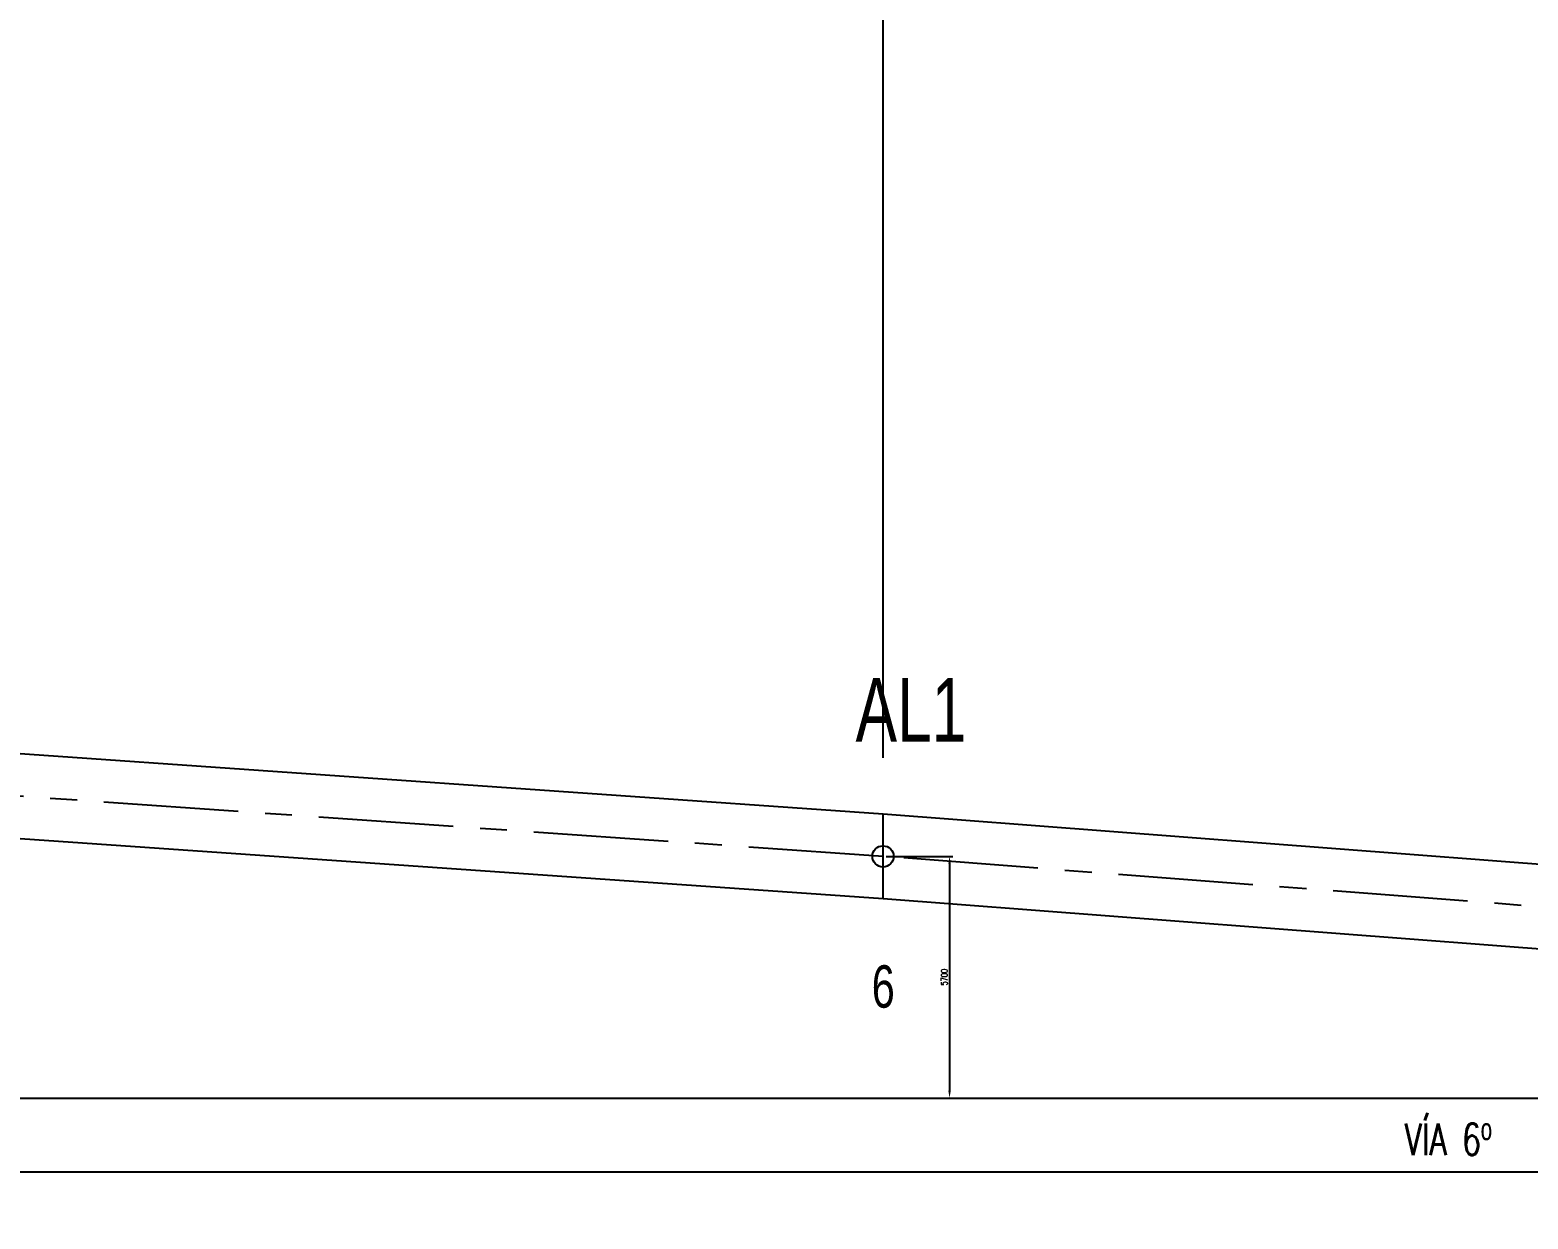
# Model space of a CAD drawing. Header units: millimetres. Extents: x 1587714 to 3094800, y -694377 to -413614.
# Drawn here: x 2285109 to 2320434, y -591012 to -562961 of the extents above; entities that cross this region are included whole.
import ezdxf

# ---------------------------------------------------------------- set-up
doc = ezdxf.new("R2010")
doc.units = ezdxf.units.MM
doc.linetypes.add('CENTER', pattern=[50.8, 31.75, -6.35, 6.35, -6.35])
doc.layers.add('Textos catenaria', color=7, linetype='Continuous')
doc.styles.add('ROMANS', font='arial.ttf', dxfattribs={"width": 0.7})
doc.styles.add('SIMPLEX', font='simplex.shx', dxfattribs={"width": 0.75})
doc.dimstyles.new('MSF-DIM1-50', dxfattribs={"dimscale": 50, "dimtxt": 3, "dimasz": 3.5, "dimexe": 1.5, "dimexo": 1.5, "dimgap": 1, "dimtad": 1, "dimdec": 3, "dimdsep": 46, "dimtxsty": 'SIMPLEX', "dimcen": 1.5, "dimclrd": 251, "dimclre": 251, "dimclrt": 7, "dimaunit": 1, "dimadec": 3, "dimazin": 0, "dimtfac": 1, "dimtdec": 3, "dimtmove": 0, "dimatfit": 3, "dimfxl": 1, "dimtolj": 1, "dimtzin": 0, "dimarcsym": 0})

# ---------------------------------------------------------------- blocks, each defined once
blk = doc.blocks.new('*D247')
at = {"color": 251, "lineweight": -2}
for p, q in [((2305299, -582457), (2306868, -582457)), ((2306793, -582632), (2306793, -587982)), ((2305299, -588157), (2306868, -588157))]:
    blk.add_line(p, q, dxfattribs=at)
at = {"color": 251}
for points in [[(2306764, -582632), (2306822, -582632), (2306793, -582457)], [(2306764, -587982), (2306822, -587982), (2306793, -588157)]]:
    blk.add_solid(points, dxfattribs=at)
at = {"layer": 'Defpoints', "color": 0}
for p in [(2305224, -582457), (2305224, -588157), (2306793, -588157)]:
    blk.add_point(p, dxfattribs=at)
at = {"color": 7, "insert": (2306668, -585307), "char_height": 150, "attachment_point": 5, "rotation": 90, "style": 'SIMPLEX'}
blk.add_mtext('\\A1;5700', dxfattribs=at)
blk = doc.blocks.new('*D249')
at = {"color": 251, "lineweight": -2}
for p, q in [((2256440, -574690), (2259537, -574610)), ((2259425, -575176), (2259308, -575915))]:
    blk.add_line(p, q, dxfattribs=at)
for start, end in [(4.7139, 7.9513), (357.4903, 1.4764), (351.0127, 357.4903), (351.0153, 354.2528)]:
    blk.add_arc((2256365, -574692), 3097, start, end, dxfattribs=at)
at = {"color": 251}
for points in [[(2259482, -574436), (2259423, -574439), (2259462, -574612)], [(2259418, -575000), (2259476, -575004), (2259460, -574827)]]:
    blk.add_solid(points, dxfattribs=at)
at = {"layer": 'Defpoints', "color": 0}
for p in [(2256365, -574692), (2256365, -574692), (2259463, -574684), (2305229, -576833), (2057888, -579807)]:
    blk.add_point(p, dxfattribs=at)
at = {"color": 7, "insert": (2259229, -575523), "char_height": 150, "attachment_point": 5, "rotation": 81.0127, "style": 'SIMPLEX'}
blk.add_mtext('\\A1;3°59\'10"', dxfattribs=at)
blk = doc.blocks.new('*D250')
at = {"color": 251, "lineweight": -2}
for p, q in [((2354626, -585247), (2357623, -585477)), ((2357477, -585931), (2357330, -586554))]:
    blk.add_line(p, q, dxfattribs=at)
for start, end in [(358.9495, 2.2855), (346.7374, 353.4122), (353.4122, 355.6136), (346.7402, 350.0762)]:
    blk.add_arc((2354551, -585241), 3006, start, end, dxfattribs=at)
at = {"color": 251}
for points in [[(2357586, -585297), (2357528, -585295), (2357548, -585471)], [(2357483, -585755), (2357541, -585763), (2357537, -585586)]]:
    blk.add_solid(points, dxfattribs=at)
at = {"layer": 'Defpoints', "color": 0}
for p in [(2305224, -581457), (2354551, -585241), (2354551, -585241), (2357545, -585509), (2404523, -591012)]:
    blk.add_point(p, dxfattribs=at)
at = {"color": 7, "insert": (2357268, -586211), "char_height": 150, "attachment_point": 5, "rotation": 76.7374, "style": 'SIMPLEX'}
blk.add_mtext('\\A1;2°12\'5"', dxfattribs=at)

msp = doc.modelspace()

# ---------------------------------------------------------------- linework, layer by layer
at = {"color": 8}
for p, q in [((2305223.6601, -580132.3413), (2305223.6601, -529054.325)), ((1807910.0637, -588157.058), (2502878.9773, -588157.058)), ((1807910.0637, -589897.058), (2502878.9773, -589897.058))]:
    msp.add_line(p, q, dxfattribs=at)
at = {"color": 3}
for p, q in [((2305223.6601, -581457.058), (2256431.3811, -578057.058)), ((2305223.6601, -583457.058), (2256344.0592, -580057.058)), ((2354551.2035, -585240.8633), (2305223.6601, -581457.058)), ((2354376.892, -587233.2527), (2305223.6601, -583457.058))]:
    msp.add_line(p, q, dxfattribs=at)
at = {"color": 11, "linetype": 'CENTER', "ltscale": 100}
for p, q in [((2305223.6601, -582457.058), (2256344.2253, -579053.2527)), ((2354464.0477, -586237.058), (2305223.6601, -582457.058))]:
    msp.add_line(p, q, dxfattribs=at)
at = {"color": 5}
msp.add_line((2305223.6601, -583457.058), (2305223.6601, -581457.058), dxfattribs=at)
at = {"color": 1}
msp.add_circle((2305223.6601, -582457.058), 250, dxfattribs=at)

# ---------------------------------------------------------------- texts
at = {"layer": 'Textos catenaria', "width": 0.7}
for s, height, style, p in [('AL1', 1500, 'ROMANS', (2304577.0522, -579749.3159)), ('6', 1000, 'ROMANS', (2304957.6803, -586025.7328)), ('VÍA 6º', 750, 'SIMPLEX', (2317526.6567, -589505.6276))]:
    msp.add_text(s, height=height, dxfattribs=dict(at, style=style)).set_placement(p)

# ---------------------------------------------------------------- dimensions: what is measured, and where the dimension line sits
for base, line1, line2, picture, middle in [((2259462.9594, -574683.6689), ((2305229.1534, -576833.4078), (2256365.4718, -574691.652)), ((2057887.7201, -579807.058), (2256365.4718, -574691.652)), '*D249', (2259228.9248, -575523.2845)), ((2357545.2823, -585509.1437), ((2354551.2035, -585240.8633), (2404523.1324, -591012.058)), ((2354551.2035, -585240.8633), (2305223.6601, -581457.058)), '*D250', (2357267.9958, -586210.5329))]:
    dim = msp.add_angular_dim_2l(base=base, line1=line1, line2=line2, dimstyle='MSF-DIM1-50')
    dim.commit()
    dim.dimension.update_dxf_attribs({"geometry": picture, "text_midpoint": middle})
dim = msp.add_linear_dim(base=(2306792.7122, -588157.058), p1=(2305223.6601, -582457.058), p2=(2305223.6601, -588157.058), angle=90, dimstyle='MSF-DIM1-50')
dim.commit()
dim.dimension.update_dxf_attribs({"geometry": '*D247', "text_midpoint": (2306667.7122, -585307.058)})

doc.saveas('drawing.dxf')
